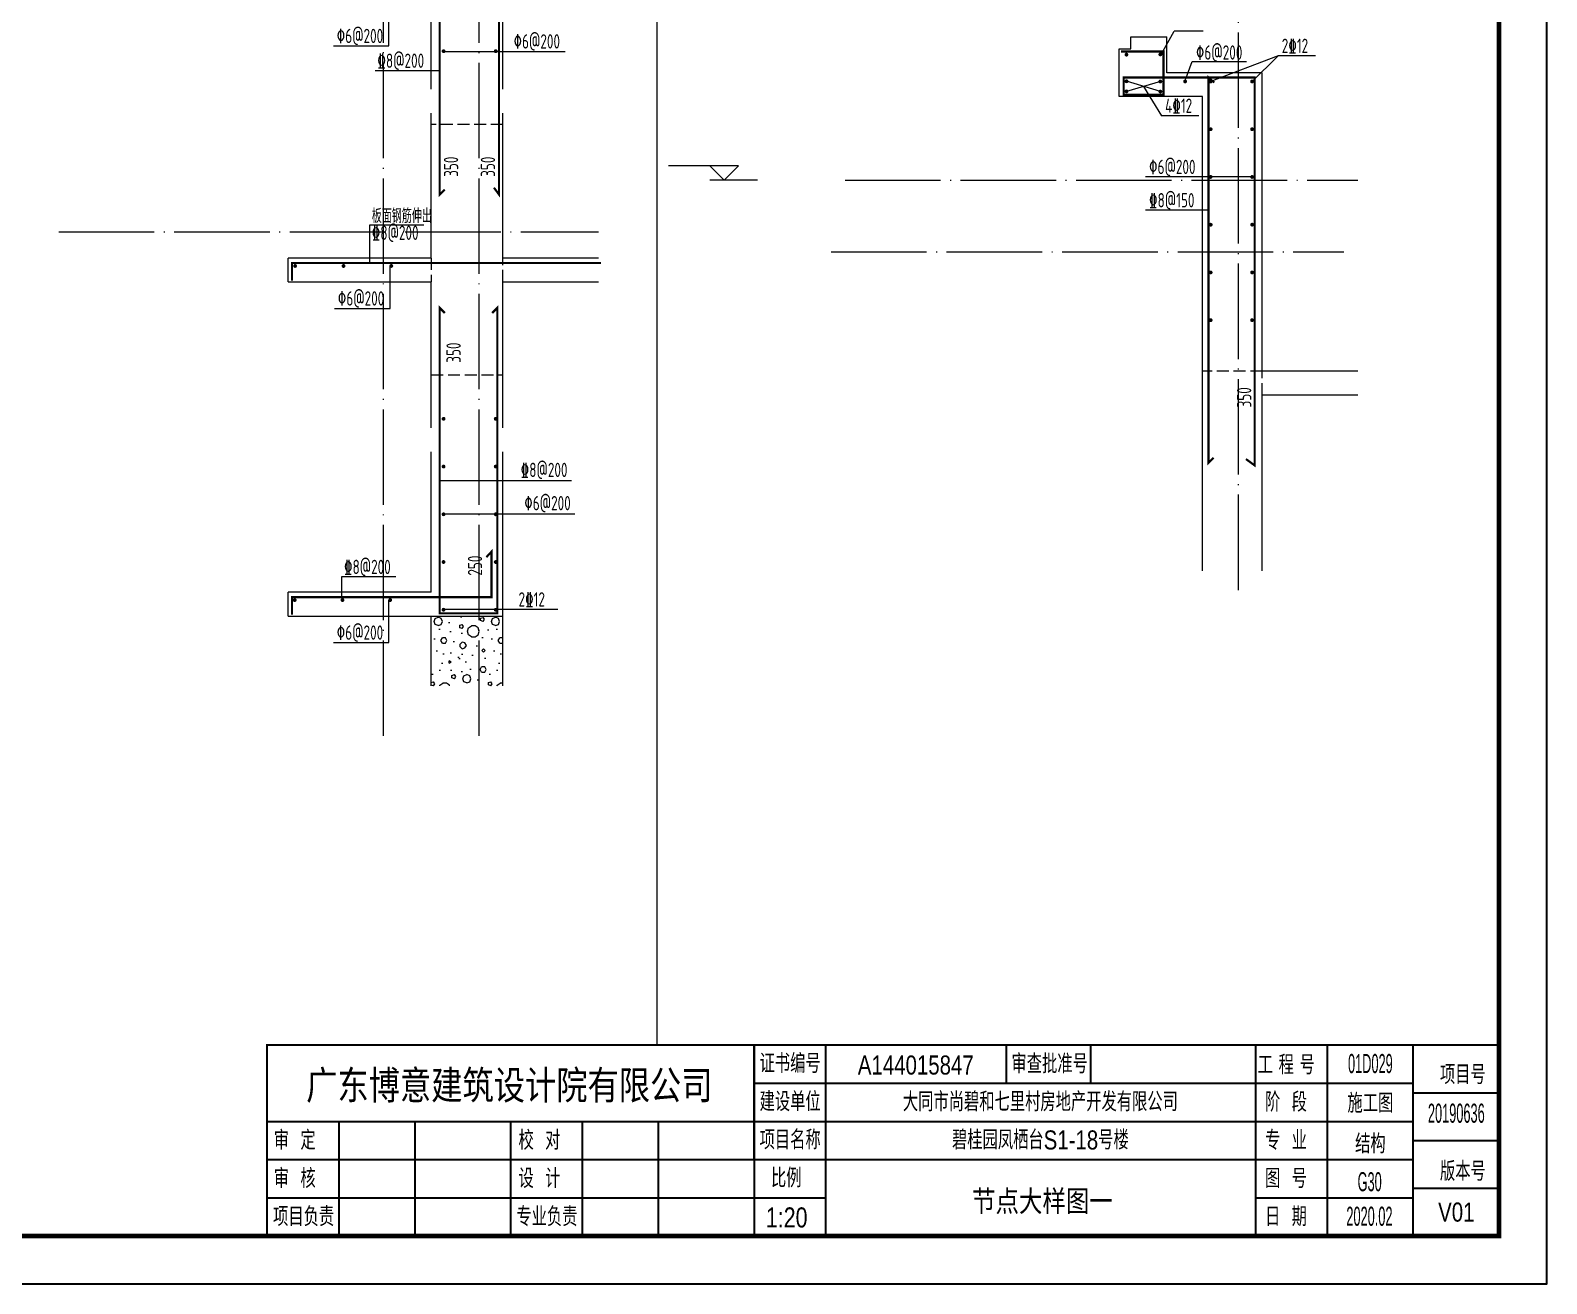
# Model space of a CAD drawing. Extents: x 5874492 to 7194610, y -939842 to -279257.
# Drawn here: x 6060890 to 6067241, y -716922 to -711671 of the extents above; entities that cross this region are included whole.
import ezdxf
from ezdxf.enums import TextEntityAlignment as Align

# ---------------------------------------------------------------- set-up
doc = ezdxf.new("R2010")
doc.units = 0
doc.header["$LTSCALE"] = 1000
doc.linetypes.add('DASH', pattern=[0.35, 0.25, -0.1])
doc.linetypes.add('DOTE', pattern=[2.4200000000000004, 2, -0.2, 0.02, -0.2])
for name, color, linetype, lineweight in [('A-轴线-塔楼', 1, 'DOTE', 9), ('S-墙柱-REIN', 1, 'Continuous', 20), ('S-大样-HATCH', 251, 'Continuous', 20), ('S-大样-实线', 2, 'Continuous', 20), ('S-大样-标高', 3, 'Continuous', 20), ('S-大样-虚线', 4, 'DASH', 20), ('S-板-BEAM', 4, 'DASH', 20), ('S-轴网-轴线', 1, 'DOTE', 9), ('S-通用-TEXT', 7, 'Continuous', 20)]:
    doc.layers.add(name, color=color, linetype=linetype, lineweight=lineweight)
doc.layers.add('Y-云图图框', color=7, linetype='Continuous')
doc.styles.add('_YT_Name', font='', dxfattribs={"width": 0.8})
doc.styles.add('_YT_Sign_Text', font='ros.shx', dxfattribs={"width": 0.8, "bigfont": 'hztxt.shx'})
doc.styles.get("Standard").update_dxf_attribs({"font": 'gbenor.shx', "bigfont": 'gbcbig.shx'})
doc.styles.add('TSSD_Rein', font='tssdeng.shx', dxfattribs={"width": 0.7, "bigfont": 'hztxt.shx'})
doc.styles.get('_YT_Name').set_extended_font_data('SimHei')

# ---------------------------------------------------------------- blocks, each defined once
blk = doc.blocks.new('ECMCTK_A1_竖_单行图名--0')
for p, q in [((427.9813985852625, 50.00079999997979), (427.9813985852625, 26.0003999999899)), ((427.9999985852655, 50.0003999999899), (427.9999985852655, 10.0003999999899)), ((442.9813985852625, 50.00079999997979), (442.9813985852625, 10)), ((480.8014777249027, 50.00079999997979), (480.8014777249027, 42.0003999999899)), ((498.4813985852625, 50.00079999997979), (498.4813985852625, 42.0003999999899)), ((532.9999985852655, 50.0003999999899), (532.9999985852655, 10.0003999999899)), ((547.9999985852655, 50.0003999999899), (547.9999985852655, 10.0003999999899)), ((565.9999985852655, 50.01039999999921), (584, 50.00039975321852)), ((565.9999985852655, 50.01039999999921), (565.9999985852655, 10.00039975321852)), ((427.9999985852655, 42.0003999999899), (565.9999985852655, 42.0003999999899)), ((565.9999985852655, 40.00697345600929), (584, 40.00697345600929)), ((325.9999985852655, 34.0003999999899), (565.9999985852655, 34.0003999999899)), ((340.9999985852655, 34.0003999999899), (340.9999985852655, 10)), ((356.9999985852655, 10), (356.9999985852655, 34.0003999999899)), ((376.9999985852655, 34.0003999999899), (376.9999985852655, 10)), ((391.9999985852655, 34.0003999999899), (391.9999985852655, 10)), ((407.9999985852655, 10), (407.9999985852655, 34.0003999999899)), ((565.9999985852655, 30.00539987659431), (584, 30.00039975321852)), ((325.9999985852655, 26.0003999999899), (565.9999985852655, 26.0003999999899)), ((565.9999985852655, 20.00382629717933), (584, 20.00382629717933)), ((325.9999985852655, 18.0003999999899), (442.9647282465842, 18.0003999999899)), ((532.9999985852655, 18.0003999999899), (565.9999985852655, 18.0003999999899))]:
    blk.add_line(p, q)
at = {"color": 4}
blk.add_lwpolyline([(0, 0), (594, 0), (594, 841), (0, 841)], close=True, dxfattribs=at)
for points, const_width in [([(10, 10), (584, 10), (584, 816), (10, 816)], 1), ([(325.9999985852655, 10), (584, 10), (584, 50.00039975321852), (325.9999985852655, 50.00039975321852)], 0.45)]:
    blk.add_lwpolyline(points, close=True, dxfattribs=dict(const_width=const_width))
at = {"const_width": 0.45}
for points in [[(325.9999985852655, 10), (325.9999985852655, 50.01039999999921), (565.9999985852655, 50.01039999999921)], [(565.9999985852655, 50.01039999999921), (565.9999985852655, 10.00039975321852)]]:
    blk.add_lwpolyline(points, dxfattribs=at)
at = {"style": '_YT_Sign_Text', "width": 0.8}
for s, p in [('证书编号', (429.1494709917351, 44.14043718515313)), ('审查批准号', (481.9051046307841, 44.05916131049162)), ('工 程 号', (533.467612264445, 43.85147070646053)), ('项目号', (571.6457847723113, 41.80329824861838)), ('建设单位', (429.1494709917351, 36.14042772169341)), ('阶  段', (535.0093750413043, 36.04605894556153)), ('审  定', (327.4094964028063, 28.04605894556153)), ('校  对', (378.6613507012653, 28.04605894556153)), ('项目名称', (429.1494709917351, 28.14042772169341)), ('专  业', (535.0093750413043, 28.04605894556153)), ('版本号', (571.6480587280048, 21.55266054163803)), ('审  核', (327.4094964028063, 20.04605894556153)), ('设  计', (378.6613507012653, 20.04605894556153)), ('比例', (431.54322484952, 20.15615521205939)), ('图  号', (535.0093750413043, 20.04605894556153)), ('项目负责', (327.265734247072, 12.04605894556153)), ('专业负责', (378.2065066994173, 12.04605894556153)), ('日  期', (535.0093750413043, 12.04565894557163))]:
    blk.add_text(s, height=4, dxfattribs=at).set_placement(p)
at = {"color": 80, "flags": 3}
for tag, height, p in [('YTHQINS', 3, (593.3141200545703, 817.5)), ('ECMCKEY', 3, (440.0921243124531, 590.5706649302933)), ('YTTQINS', 3.75, (595.3510402455662, 11.875)), ('YTFRAME', 3, (375.9724074741314, 4.921755620748058)), ('YTBARCODE_T1', 3, (493.7444679098955, 4.569802464727218))]:
    blk.add_attdef(tag, text='', height=height, dxfattribs=at).set_placement(p, align=Align.MIDDLE_CENTER)
for tag, height, style, width, p in [('证书编号', 4, '_YT_Sign_Text', 0.8, (461.8656915562096, 43.81149042045581)), ('审查批准号', 4, '_YT_Sign_Text', 0.8, (514.0642124165734, 43.81149042045581)), ('工程号', 4, '_YT_Sign_Text', 0.5, (557.0764362394239, 44.12275228826911)), ('设计单位', 5.999999999999999, '_YT_Name', 0.8, (376.7464169530958, 38.60129544185475)), ('建设单位', 4, '_YT_Sign_Text', 0.8, (487.9602946534287, 36.11371279187733)), ('阶段', 4, '_YT_Sign_Text', 0.8, (557.0764362394239, 35.81408429943258)), ('项目号', 4, '_YT_Sign_Text', 0.5, (575.0773099067155, 33.72065001731971)), ('项目名称', 4, '_YT_Sign_Text', 0.8, (487.9602946534287, 28.11371279187733)), ('专业', 4, '_YT_Sign_Text', 0.8, (557.0764362394239, 27.30991628643824)), ('图纸编号', 4, '_YT_Sign_Text', 0.5, (556.9285160316213, 19.36233519530651)), ('图纸名称', 4.5, '_YT_Name', 0.8, (488.3892103430502, 15.06342029713822)), ('出图比例', 4.2, '_YT_Sign_Text', 0.8, (434.8246771789596, 11.78151837794037)), ('日期', 4, '_YT_Sign_Text', 0.5, (556.8795155204716, 12.12894911456533)), ('版本号', 4, '_YT_Sign_Text', 0.8, (575.0773099067155, 13.00177242097561))]:
    blk.add_attdef(tag, text='', height=height, dxfattribs=dict(style=style, width=width)).set_placement(p, align=Align.CENTER)
at = {"style": '_YT_Sign_Text', "width": 0.8, "flags": 3}
for tag, p, height in [('[审定人]', (343.9454760333838, 27.80807278700811), 4.104), ('{审定人}', (358.8700265756743, 26.45148132665476), 6.24), ('[校对人]', (395.2349892163655, 27.82430951000031), 4.104), ('{校对人}', (411.3493342660694, 26.53052129088257), 6.24), ('[审核人]', (344.0124312815092, 19.75554442451114), 4.104), ('{审核人}', (359.9801036885532, 18.43968781662279), 6.24), ('[设计人]', (395.4725264970979, 20.21113623363228), 4.104), ('{设计人}', (411.4798998346289, 18.53905114268498), 6.24), ('[项目负责人]', (343.7775188702284, 12.01214185184024), 4.104), ('{项目负责人}', (361.2800708387625, 10.71902187573432), 6.24), ('[专业负责人]', (395.7409748449176, 11.76811291446589), 4.104), ('{专业负责人}', (411.5792325186196, 10.36075046322785), 6.24)]:
    blk.add_attdef(tag, p, '', height=height, dxfattribs=at)
at = {"color": 80, "flags": 3}
for tag, p in [('YTBZSIT', (10, 10)), ('EXT_TK_LEFT', (10, 10)), ('YTQRCODE', (304.556034932179, 12.07320315318532))]:
    blk.add_attdef(tag, p, '', height=3, dxfattribs=at)
blk = doc.blocks.new('erwq3w4324')
at = {"layer": 'S-大样-HATCH', "ltscale": 0.2}
h = blk.add_hatch(dxfattribs=at)
h.set_pattern_fill('加气混凝土', color=256, scale=20)
h.set_pattern_definition([(0, (753675.4208375472, 831443.3018374067), (120, 240), [0, -240]), (0, (753535.0208375473, 831410.9018374067), (120, 240), [0, -240]), (0, (753613.0208375473, 831408.5018374067), (120, 240), [0, -240]), (0, (753698.2208375474, 831479.3018374067), (120, 240), [0, -240]), (0, (753598.6208375474, 831396.5018374067), (120, 240), [0, -240]), (0, (753722.2208375474, 831630.5018374067), (120, 240), [0, -240]), (0, (753649.0208375473, 831611.3018374067), (120, 240), [0, -240]), (0, (753687.4208375472, 831581.3018374067), (120, 240), [0, -240]), (0, (753491.8208375475, 831576.5018374067), (120, 240), [0, -240]), (0, (753609.4208375472, 831565.7018374066), (120, 240), [0, -240]), (0, (753563.8208375475, 831504.5018374067), (120, 240), [0, -240]), (0, (753566.2208375474, 831414.5018374067), (120, 240), [0, -240]), (0, (753656.2208375474, 831404.9018374067), (120, 240), [0, -240]), (0, (753722.2208375474, 831510.5018374067), (120, 240), [0, -240]), (0, (753497.8208375475, 831473.3018374067), (120, 240), [0, -240]), (0, (753518.2208375474, 831514.1018374066), (120, 240), [0, -240]), (0, (753611.8208375475, 831497.3018374067), (120, 240), [0, -240]), (0, (753578.2208375474, 831462.5018374067), (120, 240), [0, -240]), (0, (753559.0208375473, 831541.7018374066), (120, 240), [0, -240]), (0, (753589.0208375473, 831631.7018374066), (120, 240), [0, -240]), (0, (753507.4208375472, 831422.9018374067), (120, 240), [0, -240]), (0, (753639.4208375472, 831582.5018374067), (120, 240), [0, -240]), (0, (753527.8208375475, 831586.1018374066), (120, 240), [0, -240]), (0, (753508.6208375474, 831617.3018374067), (120, 240), [0, -240]), (130.601294, (753707.4779807474, 831555.3589798067), (-599.9999933723939, 720.0000031479067), [10.5366216, -4414.844400000001]), (18.4349488, (753690.3351239474, 831559.9304086067), (599.9999977872279, 239.9999982292889), [10.842096, -1507.05116]), (90, (753690.3351239474, 831549.6446950067), (120, 240), [10.2857136, -469.71426]), (161.565051, (753700.6208375474, 831546.2161222066), (-600.0000030210431, 239.9999821089645), [10.842096, -1507.05116]), (53.1301023, (753700.6208375474, 831546.2161222066), (120.000000226848, 239.9999998865759), [11.428572, -1188.5714]), (135, (753709.7636951474, 831423.9304294067), (-120.0000145064572, 239.9999837580805), [9.697464, -669.12504]), (45, (753696.0494087473, 831423.9304294067), (119.9999992329508, 239.999999031587), [9.697464, -669.12504]), (135, (753702.9065519474, 831417.0732694067), (-120.0000145064572, 239.9999837580805), [9.697464, -669.12504]), (45, (753702.9065519474, 831417.0732694067), (119.9999992329508, 239.999999031587), [9.697464, -669.12504]), (116.565051, (753594.3351335474, 831585.0732670067), (-2.087719469301419e-05, 479.9999869414082), [12.77753039999998, -255.5505999999997]), (180, (753588.6208535475, 831596.5018366067), (-120, 240), [13.7142864, -226.2857]), (63.43494880000001, (753569.1922775474, 831585.0732670067), (1.086458141230651e-06, 479.9999976745345), [12.7775304, -255.5506]), (116.565051, (753574.9065575474, 831573.6446950067), (-2.087719469301419e-05, 479.9999869414082), [12.77753039999998, -255.5505999999997]), (0, (753574.9065575474, 831573.6446950067), (120, 240), [13.7142864, -226.2857]), (63.43494880000001, (753588.6208535475, 831573.6446950067), (1.086458141230651e-06, 479.9999976745345), [12.7775304, -255.5506]), (107.102728, (753684.6208367473, 831503.9304214066), (-359.9999862369818, 1200.000001936058), [15.5445384, -6513.161]), (143.972626, (753680.0494079473, 831518.7875518067), (-2279.999971095236, 1679.999998098534), [15.5445384, -3248.808]), (180, (753667.4779799473, 831527.9304094067), (-120, 240), [14.8571424, -225.14284]), (36.02737329999999, (753640.0494095474, 831518.7875518067), (2279.999983150636, 1679.999981888878), [15.54453839999998, -3248.807999999995]), (71.5650511, (753635.4779807474, 831505.0732774066), (360.0000018481314, 1199.999997933916), [14.4561264, -1503.43712]), (107.102728, (753640.0494095474, 831490.2161254067), (-359.9999862369818, 1200.000001936058), [15.5445384, -6513.161]), (143.972626, (753652.6208375474, 831481.0732774066), (-2279.999971095236, 1679.999998098534), [15.5445384, -3248.808]), (0, (753652.6208375474, 831481.0732774066), (120, 240), [14.8571424, -225.14284]), (36.02737329999999, (753667.4779799473, 831481.0732774066), (2279.999983150636, 1679.999981888878), [15.54453839999998, -3248.807999999995]), (71.5650511, (753680.0494079473, 831490.2161254067), (360.0000018481314, 1199.999997933916), [14.4561264, -1503.43712]), (150.255118, (753686.9065511473, 831615.9304078066), (-360.0000008520545, 239.9999970260078), [9.214008, -1925.72784]), (90, (753678.9065519474, 831611.3589814067), (120, 240), [9.1428576, -470.8571]), (29.7448813, (753678.9065519474, 831611.3589814067), (360.0000002120073, 239.9999988791285), [9.214008, -1925.72784]), (116.565051, (753630.9065519474, 831445.6446934066), (-2.087719469301419e-05, 479.9999869414082), [12.77753039999998, -255.5505999999997]), (168.690067, (753625.1922671474, 831457.0732774066), (-1080.00000080124, 239.9999939776436), [11.6549016, -2435.8742]), (41.18592510000001, (753604.6208375474, 831451.3589974067), (2999.999981823463, 2639.999976915367), [12.1487376, -5090.3208]), (90, (753604.6208375474, 831439.9304134067), (120, 240), [11.428572, -468.5714]), (138.814074, (753613.7636951474, 831431.9304214066), (-2999.999946676086, 2640.00001681452), [12.1487376, -5090.3208]), (16.6992442, (753613.7636951474, 831431.9304214066), (3959.999970206556, 1199.999987431226), [11.93178, -4999.415]), (60.9453959, (753625.1922671474, 831435.3589894066), (119.9999996815502, 239.9999978770819), [11.7664344, -4930.1358]), (109.983106, (753530.3351255474, 831546.2161222066), (-600.0000022599722, 1679.999995554008), [13.37680079999998, -5604.878999999989]), (155.556045, (753525.7637015474, 831558.7875526067), (-1560.000005946423, 719.9999850411862), [13.8091944, -5786.052599999999]), (24.4439547, (753500.6208455474, 831558.7875526067), (1560.000000778191, 719.9999965369605), [13.8091944, -5786.052599999999]), (70.01689340000001, (753496.0494215474, 831546.2161222066), (600.0000018088572, 1679.99999583229), [13.3768008, -5604.879]), (109.983106, (753500.6208455474, 831533.6446942067), (-600.0000022599722, 1679.999995554008), [13.37680079999998, -5604.878999999989]), (160.016893, (753513.1922855475, 831529.0732654067), (-600.0000003526518, 239.9999890666697), [13.3768008, -2795.751]), (19.9831065, (753513.1922855475, 831529.0732654067), (599.9999967057635, 239.9999996192112), [13.3768008, -2795.751]), (70.01689340000001, (753525.7637015474, 831533.6446942067), (600.0000018088572, 1679.99999583229), [13.3768008, -5604.879]), (122.005383, (753619.4779799473, 831524.5018366067), (-120.000016104588, 239.9999877483145), [10.7816928, -2253.3736]), (18.4349488, (753603.4779815474, 831530.2161238067), (599.9999977872279, 239.9999982292889), [10.842096, -1507.05116]), (90, (753603.4779815474, 831519.9304078066), (120, 240), [10.2857136, -469.71426]), (161.565051, (753613.7636951474, 831516.5018374067), (-600.0000030210431, 239.9999821089645), [10.842096, -1507.05116]), (54.46232220000002, (753613.7636951474, 831516.5018374067), (839.9999987829037, 1199.999998202426), [9.831228000000001, -4119.2846]), (116.565051, (753549.7637015474, 831466.2161254067), (-2.087719469301419e-05, 479.9999869414082), [12.77753039999998, -255.5505999999997]), (180, (753544.0494215474, 831477.6447094067), (-120, 240), [12.571428, -227.42856]), (59.0362434, (753524.6208455474, 831466.2161254067), (120.0000003906126, 239.999998835111), [13.32789119999998, -2785.528799999994]), (120.963756, (753531.4779815474, 831454.7875654066), (-120.0000163991858, 239.9999889786399), [13.3278912, -2785.5288]), (0, (753531.4779815474, 831454.7875654066), (120, 240), [12.571428, -227.42856]), (63.43494880000001, (753544.0494215474, 831454.7875654066), (1.086458141230651e-06, 479.9999976745345), [12.7775304, -255.5506])])
h.paths.add_polyline_path([(753904.6205534441, 832105.0518182357), (753604.6208375474, 832105.0518182357), (753604.6220439752, 831516.5018374067), (753904.6210321053, 831516.5020813926)])
at = {"layer": 'S-墙柱-REIN', "const_width": 9, "elevation": -1.295832731141892e-09}
for points in [[(753021.4238953805, 831421.5264692326), (753021.4238953805, 831495.4509162222), (753888.3537166808, 831495.5178796974), (753888.3537166808, 830682.3169519631), (753867.140513245, 830711.1037485278)], [(753021.4238953977, 830321.5266826208), (753021.4238953977, 830395.4511296103), (754315.8248061608, 830395.555417165)]]:
    blk.add_lwpolyline(points, dxfattribs=at)
at = {"layer": 'S-墙柱-REIN', "const_width": 9}
blk.add_lwpolyline([(753661.1185219074, 830703.3718741002), (753639.9053184716, 830682.1586706645), (753639.9053184716, 831495.4961867501), (753661.1185219074, 831474.2829833145)], dxfattribs=at)
at = {"layer": 'S-墙柱-REIN', "const_width": 8, "elevation": -1.295832731141892e-09}
for points in [[(753037.9329581521, 831483.2701870642, 1), (753029.9329581521, 831483.2701870642, 1)], [(753236.4329581521, 831483.2701870642, 1), (753228.4329581521, 831483.2701870642, 1)], [(753436.4329581521, 831483.2701870642, 1), (753428.4329581521, 831483.2701870642, 1)], [(753659.9329581521, 831483.2701870642, 1), (753651.9329581521, 831483.2701870642, 1)], [(753878.4329581521, 831483.2701870642, 1), (753870.4329581521, 831483.2701870642, 1)], [(753659.9329581521, 831283.2701870642, 1), (753651.9329581521, 831283.2701870642, 1)], [(753878.4329581521, 831283.2701870642, 1), (753870.4329581521, 831283.2701870642, 1)], [(753037.9329581694, 830383.2704004523, 1), (753029.9329581694, 830383.2704004523, 1)], [(753240.9329581694, 830383.2704004523, 1), (753232.9329581694, 830383.2704004523, 1)], [(753440.9329581694, 830383.2704004523, 1), (753432.9329581694, 830383.2704004523, 1)]]:
    blk.add_lwpolyline(points, format="xyb", close=True, dxfattribs=at)
at = {"layer": 'S-大样-实线', "ltscale": 0.5}
for p, q in [((753604.6220439752, 831516.5018374067), (753604.6208375474, 832105.0518182357)), ((753904.6213516877, 831123.5518182357), (753904.6205534441, 832105.0518182357)), ((753604.6220439752, 831516.5018374064), (753004.6228748658, 831516.5018371852)), ((753004.6228748658, 831416.5018371852), (753004.6228748658, 831516.5018371852)), ((753004.6228748658, 831416.5018371852), (753604.6189482505, 831416.5018374065)), ((753604.6195960348, 831123.5518182357), (753604.6189482505, 831416.5018374065)), ((753604.6220439924, 830416.5020507948), (753604.6198171591, 831023.5518182357)), ((753904.6222520396, 830416.502050887), (753904.6214330164, 831023.5518182357)), ((753604.6220439924, 830416.5020507945), (753004.6228748835, 830416.5020505734)), ((753004.6228748835, 830316.5020505734), (753004.6228748835, 830416.5020505734)), ((754304.6236074469, 830416.5020510346), (753904.6222520396, 830416.502050887)), ((753004.6228748835, 830316.5020505734), (753604.6222489756, 830316.5020507947)), ((753604.6266201935, 829705.0518182358), (753604.6222489756, 830316.5020507949)), ((753904.6214893493, 829705.0518182358), (753904.6223356426, 830316.502050887)), ((753904.6223356426, 830316.502050887), (754304.6236074837, 830316.5020510346))]:
    blk.add_line(p, q, dxfattribs=at)
blk.add_lwpolyline([(753604.6220439752, 831516.5018374067), (753904.6210321058, 831516.5020813926)], dxfattribs=at)
at = {"layer": 'S-大样-虚线', "ltscale": 0.2}
for p, q in [((753904.6217958531, 830976.5019024137), (753604.621915604, 830976.5015355807)), ((753604.621915604, 830416.5020507944), (753604.621915604, 830316.5020507948)), ((753904.6217958531, 830316.5020509275), (753904.6217958531, 830416.5020508871))]:
    blk.add_line(p, q, dxfattribs=at)
at = {"layer": 'S-板-BEAM', "ltscale": 0.2}
for p, q in [((753604.6189592602, 831511.5230144201), (753604.6189592602, 831411.5230144163)), ((753604.6220439924, 830416.5020507945), (753604.6220439924, 830316.5020507908))]:
    blk.add_line(p, q, dxfattribs=at)
at = {"layer": 'S-通用-TEXT', "elevation": -1.295832731141892e-09}
for points in [[(753456.0984327653, 831580.2212367101), (753228.964760588, 831580.2212367101), (753228.964760588, 831495.4736409368)], [(753194.2907501105, 831305.0398237483), (753427.163888508, 831305.0398237483), (753427.1046755314, 831483.2701870642)], [(753639.9053184716, 831201.2212367101), (753368.964760588, 831201.2212367101)], [(753572.5984327826, 830554.2214500982), (753345.4647606052, 830554.2214500982), (753345.4647606052, 830395.4738543249)], [(753198.7907501278, 830205.0400371364), (753431.6638885252, 830205.0400371364), (753431.6046755486, 830383.2704004523)]]:
    blk.add_lwpolyline(points, dxfattribs=at)
at = {"layer": 'S-通用-TEXT'}
blk.add_lwpolyline([(753661.4881045069, 831282.0850289115), (754165.8612429043, 831282.0850289115)], dxfattribs=at)
at = {"layer": 'S-通用-TEXT', "style": 'TSSD_Rein', "width": 0.7}
for s, p in [('\x848@200', (753238.6415452613, 831592.2948784631, -1.295832731141892e-09)), ('\x826@200', (753208.2079640753, 831317.1134655013, -1.295832731141892e-09)), ('\x826@200', (753948.9053184716, 831294.1586706645)), ('\x848@200', (753378.6415452613, 831213.2948784631, -1.295832731141892e-09)), ('板面钢筋伸出', (753355.1415452785, 830562.7950918513, -1.295832731141892e-09)), ('\x848@200', (753355.1415452785, 830492.2950918513, -1.295832731141892e-09)), ('\x826@200', (753212.7079640925, 830217.1136788895, -1.295832731141892e-09))]:
    blk.add_text(s, height=60, dxfattribs=at).set_placement(p)
for p in [(753717.283404978, 830756.6586706645, -1.295832731141892e-09), (753871.783404978, 830756.6586706645, -1.295832731141892e-09)]:
    blk.add_text('350', height=60, rotation=90, dxfattribs=at).set_placement(p)

msp = doc.modelspace()

# ---------------------------------------------------------------- hatches: boundary and pattern name
at = {"layer": 'S-大样-HATCH', "ltscale": 0.2}
h = msp.add_hatch(dxfattribs=at)
h.set_pattern_fill('加气混凝土', color=256, scale=20)
h.set_pattern_definition([(0, (6062640.068164568, -714490.8238852087), (120, 240), [0, -240]), (0, (6062499.668164568, -714523.2238852088), (120, 240), [0, -240]), (0, (6062577.668164568, -714525.623885209), (120, 240), [0, -240]), (0, (6062662.868164569, -714454.8238852087), (120, 240), [0, -240]), (0, (6062563.268164569, -714537.623885209), (120, 240), [0, -240]), (0, (6062686.868164569, -714303.623885209), (120, 240), [0, -240]), (0, (6062613.668164568, -714322.8238852087), (120, 240), [0, -240]), (0, (6062652.068164568, -714352.8238852087), (120, 240), [0, -240]), (0, (6062456.468164569, -714357.623885209), (120, 240), [0, -240]), (0, (6062574.068164568, -714368.4238852088), (120, 240), [0, -240]), (0, (6062528.468164569, -714429.623885209), (120, 240), [0, -240]), (0, (6062530.868164569, -714519.623885209), (120, 240), [0, -240]), (0, (6062620.868164569, -714529.2238852088), (120, 240), [0, -240]), (0, (6062686.868164569, -714423.623885209), (120, 240), [0, -240]), (0, (6062462.468164569, -714460.8238852087), (120, 240), [0, -240]), (0, (6062482.868164569, -714420.0238852089), (120, 240), [0, -240]), (0, (6062576.468164569, -714436.8238852087), (120, 240), [0, -240]), (0, (6062542.868164569, -714471.623885209), (120, 240), [0, -240]), (0, (6062523.668164568, -714392.4238852088), (120, 240), [0, -240]), (0, (6062553.668164568, -714302.4238852088), (120, 240), [0, -240]), (0, (6062472.068164568, -714511.2238852088), (120, 240), [0, -240]), (0, (6062604.068164568, -714351.623885209), (120, 240), [0, -240]), (0, (6062492.468164569, -714348.0238852089), (120, 240), [0, -240]), (0, (6062473.268164569, -714316.8238852087), (120, 240), [0, -240]), (130.601294, (6062672.125307769, -714378.766742809), (-599.9999933723939, 720.0000031479067), [10.5366216, -4414.844400000001]), (18.4349488, (6062654.982450969, -714374.195314009), (599.9999977872279, 239.9999982292889), [10.842096, -1507.05116]), (90, (6062654.982450969, -714384.481027609), (120, 240), [10.2857136, -469.71426]), (161.565051, (6062665.268164569, -714387.909600409), (-600.0000030210431, 239.9999821089645), [10.842096, -1507.05116]), (53.1301023, (6062665.268164569, -714387.909600409), (120.000000226848, 239.9999998865759), [11.428572, -1188.5714]), (135, (6062674.411022169, -714510.1952932088), (-120.0000145064572, 239.9999837580805), [9.697464, -669.12504]), (45, (6062660.696735769, -714510.1952932088), (119.9999992329508, 239.999999031587), [9.697464, -669.12504]), (135, (6062667.553878969, -714517.052453209), (-120.0000145064572, 239.9999837580805), [9.697464, -669.12504]), (45, (6062667.553878969, -714517.052453209), (119.9999992329508, 239.999999031587), [9.697464, -669.12504]), (116.565051, (6062558.982460569, -714349.052455609), (-2.087719469301419e-05, 479.9999869414082), [12.77753039999999, -255.5505999999999]), (180, (6062553.268180569, -714337.623886009), (-120, 240), [13.7142864, -226.2857]), (63.43494880000001, (6062533.839604569, -714349.052455609), (1.086458141230651e-06, 479.9999976745345), [12.7775304, -255.5506]), (116.565051, (6062539.553884569, -714360.481027609), (-2.087719469301419e-05, 479.9999869414082), [12.77753039999999, -255.5505999999999]), (0, (6062539.553884569, -714360.481027609), (120, 240), [13.7142864, -226.2857]), (63.43494880000001, (6062553.268180569, -714360.481027609), (1.086458141230651e-06, 479.9999976745345), [12.7775304, -255.5506]), (107.102728, (6062649.268163769, -714430.1953012089), (-359.9999862369818, 1200.000001936058), [15.5445384, -6513.161]), (143.972626, (6062644.696734969, -714415.338170809), (-2279.999971095236, 1679.999998098534), [15.5445384, -3248.808]), (180, (6062632.125306969, -714406.195313209), (-120, 240), [14.8571424, -225.14284]), (36.02737329999999, (6062604.696736569, -714415.338170809), (2279.999983150636, 1679.999981888878), [15.54453839999999, -3248.807999999998]), (71.5650511, (6062600.125307769, -714429.0524452089), (360.0000018481314, 1199.999997933916), [14.4561264, -1503.43712]), (107.102728, (6062604.696736569, -714443.909597209), (-359.9999862369818, 1200.000001936058), [15.5445384, -6513.161]), (143.972626, (6062617.268164569, -714453.0524452089), (-2279.999971095236, 1679.999998098534), [15.5445384, -3248.808]), (0, (6062617.268164569, -714453.0524452089), (120, 240), [14.8571424, -225.14284]), (36.02737329999999, (6062632.125306969, -714453.0524452089), (2279.999983150636, 1679.999981888878), [15.54453839999999, -3248.807999999998]), (71.5650511, (6062644.696734969, -714443.909597209), (360.0000018481314, 1199.999997933916), [14.4561264, -1503.43712]), (150.255118, (6062651.553878169, -714318.195314809), (-360.0000008520545, 239.9999970260078), [9.214008, -1925.72784]), (90, (6062643.553878969, -714322.766741209), (120, 240), [9.1428576, -470.8571]), (29.7448813, (6062643.553878969, -714322.766741209), (360.0000002120073, 239.9999988791285), [9.214008, -1925.72784]), (116.565051, (6062595.553878969, -714488.481029209), (-2.087719469301419e-05, 479.9999869414082), [12.77753039999999, -255.5505999999999]), (168.690067, (6062589.839594169, -714477.0524452089), (-1080.00000080124, 239.9999939776436), [11.6549016, -2435.8742]), (41.18592510000001, (6062569.268164569, -714482.7667252088), (2999.999981823463, 2639.999976915367), [12.1487376, -5090.3208]), (90, (6062569.268164569, -714494.1953092089), (120, 240), [11.428572, -468.5714]), (138.814074, (6062578.411022169, -714502.1953012089), (-2999.999946676086, 2640.00001681452), [12.1487376, -5090.3208]), (16.6992442, (6062578.411022169, -714502.1953012089), (3959.999970206556, 1199.999987431226), [11.93178, -4999.415]), (60.9453959, (6062589.839594169, -714498.7667332089), (119.9999996815502, 239.9999978770819), [11.7664344, -4930.1358]), (109.983106, (6062494.982452569, -714387.909600409), (-600.0000022599722, 1679.999995554008), [13.37680079999999, -5604.878999999995]), (155.556045, (6062490.411028569, -714375.338170009), (-1560.000005946423, 719.9999850411862), [13.8091944, -5786.052599999999]), (24.4439547, (6062465.268172569, -714375.338170009), (1560.000000778191, 719.9999965369605), [13.8091944, -5786.052599999999]), (70.01689340000001, (6062460.696748569, -714387.909600409), (600.0000018088572, 1679.99999583229), [13.3768008, -5604.879]), (109.983106, (6062465.268172569, -714400.481028409), (-600.0000022599722, 1679.999995554008), [13.37680079999999, -5604.878999999995]), (160.016893, (6062477.839612569, -714405.052457209), (-600.0000003526518, 239.9999890666697), [13.3768008, -2795.751]), (19.9831065, (6062477.839612569, -714405.052457209), (599.9999967057635, 239.9999996192112), [13.3768008, -2795.751]), (70.01689340000001, (6062490.411028569, -714400.481028409), (600.0000018088572, 1679.99999583229), [13.3768008, -5604.879]), (122.005383, (6062584.125306969, -714409.623886009), (-120.000016104588, 239.9999877483145), [10.7816928, -2253.3736]), (18.4349488, (6062568.125308569, -714403.909598809), (599.9999977872279, 239.9999982292889), [10.842096, -1507.05116]), (90, (6062568.125308569, -714414.195314809), (120, 240), [10.2857136, -469.71426]), (161.565051, (6062578.411022169, -714417.623885209), (-600.0000030210431, 239.9999821089645), [10.842096, -1507.05116]), (54.46232220000002, (6062578.411022169, -714417.623885209), (839.9999987829037, 1199.999998202426), [9.831228000000001, -4119.2846]), (116.565051, (6062514.411028569, -714467.909597209), (-2.087719469301419e-05, 479.9999869414082), [12.77753039999999, -255.5505999999999]), (180, (6062508.696748569, -714456.4810132089), (-120, 240), [12.571428, -227.42856]), (59.0362434, (6062489.268172569, -714467.909597209), (120.0000003906126, 239.999998835111), [13.32789119999999, -2785.528799999997]), (120.963756, (6062496.125308569, -714479.3381572089), (-120.0000163991858, 239.9999889786399), [13.3278912, -2785.5288]), (0, (6062496.125308569, -714479.3381572089), (120, 240), [12.571428, -227.42856]), (63.43494880000001, (6062508.696748569, -714479.3381572089), (1.086458141230651e-06, 479.9999976745345), [12.7775304, -255.5506])])
h.paths.add_polyline_path([(6062869.270329753, -714124.6738659272), (6062569.268164569, -714124.673866038), (6062569.268812353, -714417.623885209), (6062869.270568006, -714417.623885209)])

# ---------------------------------------------------------------- linework, layer by layer
at = {"layer": 'A-轴线-塔楼', "ltscale": 0.2}
msp.add_line((6062369.272446494, -714626.7368527921), (6062369.271575023, -700623.6045099022), dxfattribs=at)
at = {"layer": 'S-墙柱-REIN', "const_width": 9}
for points in [[(6065981.67295466, -713467.0454037874), (6066018.34611531, -713493.8113157405), (6066018.34611531, -711868.5178362844), (6065469.261281535, -711868.5178362844), (6065469.261281535, -711940.1885182527), (6065635.964354588, -711940.1885182527), (6065635.964354588, -711759.4077617577), (6065458.129833825, -711759.4077617577)], [(6065849.054534789, -711889.7310397199), (6065825.054534789, -711868.5178362844), (6065825.054534789, -713482.5170327805), (6065846.267738225, -713461.3038293447)], [(6062625.768029307, -712854.8927201298), (6062604.554825871, -712833.6795166943), (6062604.554825871, -714113.5170327798), (6062845.554243707, -714113.5168367773), (6062845.554243707, -712833.6795166943), (6062824.341040271, -712854.8927201298)]]:
    msp.add_lwpolyline(points, dxfattribs=at)
at = {"layer": 'S-墙柱-REIN', "const_width": 8}
for points in [[(6065484.879637249, -711772.4790437734, -1), (6065476.879637249, -711772.4790437734, -1)], [(6065627.005355453, -711771.566729594, -1), (6065619.005355453, -711771.566729594, -1)], [(6065485.274275735, -711884.0373889883, -1), (6065477.274275735, -711884.0373889883, -1)], [(6065627.005355453, -711884.9388722023, -1), (6065619.005355453, -711884.9388722023, -1)], [(6065730.843988933, -711884.9388722023, -1), (6065722.843988933, -711884.9388722023, -1)], [(6065837.843988933, -711884.9388722023, -1), (6065829.843988933, -711884.9388722023, -1)], [(6066011.343988933, -711884.9388722023, -1), (6066003.343988933, -711884.9388722023, -1)], [(6065485.274275735, -711926.4766397444, -1), (6065477.274275735, -711926.4766397444, -1)], [(6065627.005355453, -711927.3781229584, -1), (6065619.005355453, -711927.3781229584, -1)], [(6065837.843988933, -712084.9388722023, -1), (6065829.843988933, -712084.9388722023, -1)], [(6066011.343988933, -712084.9388722023, -1), (6066003.343988933, -712084.9388722023, -1)], [(6065837.843988933, -712284.9388722023, -1), (6065829.843988933, -712284.9388722023, -1)], [(6066011.343988933, -712284.9388722023, -1), (6066003.343988933, -712284.9388722023, -1)], [(6065837.843988933, -712484.9388722023, -1), (6065829.843988933, -712484.9388722023, -1)], [(6066011.343988933, -712484.9388722023, -1), (6066003.343988933, -712484.9388722023, -1)], [(6065837.843988933, -712684.9388722023, -1), (6065829.843988933, -712684.9388722023, -1)], [(6066011.343988933, -712684.9388722023, -1), (6066003.343988933, -712684.9388722023, -1)], [(6065837.843988933, -712884.9388722023, -1), (6065829.843988933, -712884.9388722023, -1)], [(6066011.343988933, -712884.9388722023, -1), (6066003.343988933, -712884.9388722023, -1)]]:
    msp.add_lwpolyline(points, format="xyb", close=True, dxfattribs=at)
at = {"layer": 'S-墙柱-REIN', "const_width": 8, "elevation": -1.295832731141892e-09}
for points in [[(6062624.582465552, -713298.4055163802, 1), (6062616.582465552, -713298.4055163802, 1)], [(6062843.082465552, -713298.4055163802, 1), (6062835.082465552, -713298.4055163802, 1)], [(6062624.582465552, -713498.4055163802, 1), (6062616.582465552, -713498.4055163802, 1)], [(6062843.082465552, -713498.4055163802, 1), (6062835.082465552, -713498.4055163802, 1)], [(6062624.582465552, -713698.4055163802, 1), (6062616.582465552, -713698.4055163802, 1)], [(6062843.082465552, -713698.4055163802, 1), (6062835.082465552, -713698.4055163802, 1)], [(6062624.582465552, -713898.4055163802, 1), (6062616.582465552, -713898.4055163802, 1)], [(6062843.082465552, -713898.4055163802, 1), (6062835.082465552, -713898.4055163802, 1)], [(6062001.082465552, -714057.9055163802, 1), (6061993.082465552, -714057.9055163802, 1)], [(6062201.082465552, -714057.9055163802, 1), (6062193.082465552, -714057.9055163802, 1)], [(6062401.082465552, -714057.9055163802, 1), (6062393.082465552, -714057.9055163802, 1)], [(6062624.582465552, -714098.4055163802, 1), (6062616.582465552, -714098.4055163802, 1)], [(6062843.082465552, -714098.4055163802, 1), (6062835.082465552, -714098.4055163802, 1)]]:
    msp.add_lwpolyline(points, format="xyb", close=True, dxfattribs=at)
at = {"layer": 'S-墙柱-REIN', "const_width": 9, "elevation": -1.295832731141892e-09}
msp.add_lwpolyline([(6061986.07340278, -714119.6492342118), (6061986.07340278, -714045.724787222), (6062821.372656321, -714045.6578237468), (6062821.372656321, -713855.0543699793), (6062800.159452885, -713877.9796955816)], dxfattribs=at)
at = {"layer": 'S-大样-HATCH', "ltscale": 0.5}
msp.add_line((6063514.56887251, -700601.9564081684), (6063514.56887251, -715921.9484133006), dxfattribs=at)
at = {"layer": 'S-大样-实线', "ltscale": 0.5}
for p, q in [((6065500.070029505, -711748.5179698034), (6065500.069001296, -711698.5179698034)), ((6065500.069001296, -711698.5179698034), (6065650.07400864, -711698.5179697231)), ((6065500.070025796, -711748.5179698037), (6065500.068997588, -711698.5179698037)), ((6065650.07400501, -711848.5178368895), (6065650.074004932, -711698.5179697231)), ((6065650.074008717, -711848.517836889), (6065650.07400864, -711698.5179697231)), ((6065450.07400867, -711948.517836889), (6065450.070029505, -711748.5179698302)), ((6065450.070025796, -711748.5179698302), (6065500.070025796, -711748.5179698037)), ((6065450.070673367, -711948.517836889), (6065450.070025796, -711748.5179698302)), ((6066050.069926251, -711848.5179845963), (6065650.07400501, -711848.5178368895)), ((6066050.070352154, -712408.5178360327), (6066050.069929958, -711848.5179845963)), ((6066050.070348528, -713098.5180495668), (6066050.069926251, -711848.5179845963)), ((6065800.069197478, -711948.5178362846), (6065450.074004961, -711948.517836889)), ((6065800.07094354, -712798.5170161005), (6065800.069201185, -711948.5178362844)), ((6065800.071306651, -713934.9678552963), (6065800.069197478, -711948.5178362846)), ((6066050.070983696, -712898.5178360327), (6066050.070435758, -712508.5178360327)), ((6066450.071703936, -713098.5180494192), (6066050.070348528, -713098.5180495668)), ((6066050.070432131, -713198.5180495668), (6066450.071703972, -713198.5180494192)), ((6066050.07109091, -713934.9678552963), (6066050.070432131, -713198.5180495668)), ((6062569.271260293, -714024.673866038), (6062569.270053865, -713436.123885209)), ((6062869.270568006, -714417.623885209), (6062869.269769762, -713436.123885209)), ((6061969.272091184, -714124.6738662592), (6061969.272091184, -714024.6738662592)), ((6062569.271260293, -714024.6738660233), (6061969.272091184, -714024.6738662592)), ((6061969.272091184, -714124.6738662592), (6062869.270329753, -714124.6738659272)), ((6062569.268812353, -714417.623885209), (6062569.268164569, -714124.673866038))]:
    msp.add_line(p, q, dxfattribs=at)
at = {"layer": 'S-大样-标高'}
for p, q in [((6063855.626682644, -712238.5180497465), (6063563.387474854, -712238.5180497465)), ((6063795.626682644, -712298.5180497465), (6063735.626682644, -712238.5180497465)), ((6063795.626682644, -712298.5180497465), (6063855.626682644, -712238.5180497465)), ((6063935.626682644, -712298.5180497465), (6063735.626682644, -712298.5180497465))]:
    msp.add_line(p, q, dxfattribs=at)
at = {"layer": 'S-板-BEAM', "ltscale": 0.2}
msp.add_line((6062569.271443091, -713114.6740193006), (6062869.27132334, -713114.6736524676), dxfattribs=at)
msp.add_lwpolyline([(6066050.070432131, -713198.5180495668), (6066050.070432119, -713098.5180495668), (6065800.070418525, -713098.5182619228)], dxfattribs=at)
at = {"layer": 'S-轴网-轴线', "ltscale": 0.2}
for p, q in [((6062769.272446494, -714626.7368278985), (6062769.271575023, -701604.6044850086)), ((6065950.071326591, -714015.8171575337), (6065950.070455123, -701754.9486684839)), ((6064302.227355758, -712298.5180497745), (6066450.069930038, -712298.5180495193)), ((6061008.42379922, -712514.6738660133), (6063269.2663735, -712514.6738660133)), ((6064243.9655231, -712598.518049795), (6066391.80809738, -712598.5180495398))]:
    msp.add_line(p, q, dxfattribs=at)
at = {"layer": 'S-通用-TEXT'}
for p, q in [((6065627.005355453, -711771.566729594), (6065680.7399524, -711673.9543631074)), ((6065802.816875477, -711673.9543631074), (6065680.7399524, -711673.9543631074)), ((6065726.843988933, -711880.9388722023), (6065756.764771305, -711801.7849967896)), ((6065756.764771305, -711801.7849967896), (6065983.841694381, -711801.7849967896)), ((6066272.554534789, -711777.5906745337), (6066116.554534789, -711777.5906745337)), ((6065623.005355453, -711927.3781229584), (6065481.274275735, -711884.0373889883)), ((6065623.005355453, -711884.9388722023), (6065481.274275735, -711926.4766397444)), ((6065552.139815594, -711905.7077559736), (6065627.978964276, -712028.5028664989)), ((6065783.978964277, -712028.5028664989), (6065627.978964276, -712028.5028664989)), ((6066007.343988933, -712284.9388722023), (6065560.552408412, -712284.9388722023)), ((6065825.054534789, -712424.5906745337), (6065560.552408412, -712424.5906745337)), ((6063156.021311046, -713557.9217119766), (6062604.554825871, -713557.9217119766)), ((6063170.836608835, -713697.3424542337), (6062619.370123661, -713697.3424542337))]:
    msp.add_line(p, q, dxfattribs=at)
at = {"layer": 'S-通用-TEXT', "ltscale": 0.2}
for points in [[(6066116.554534789, -711777.5906745337), (6065830.211814923, -711886.6143756995)], [(6066004.832694662, -711888.0522949307), (6066116.554534789, -711777.5906745337)]]:
    msp.add_lwpolyline(points, dxfattribs=at)
at = {"layer": 'S-通用-TEXT', "elevation": -1.295832731141892e-09}
for points in [[(6062420.747940165, -713960.9544667343), (6062193.614267988, -713960.9544667343), (6062193.614267988, -714045.7020625074)], [(6062158.94025751, -714236.1358796961), (6062391.813395908, -714236.1358796961), (6062391.754182931, -714057.9055163802)]]:
    msp.add_lwpolyline(points, dxfattribs=at)
at = {"layer": 'S-通用-TEXT'}
msp.add_lwpolyline([(6063099.84450581, -714097.0906745335), (6062620.554534789, -714097.0906745335)], dxfattribs=at)

# ---------------------------------------------------------------- block references
msp.add_blockref('erwq3w4324', (5308964.649216318, -1543041.175703445))
at = {"layer": 'Y-云图图框', "xscale": 20, "yscale": 20, "zscale": 20}
msp.add_blockref('ECMCTK_A1_竖_单行图名--0', (6055361.287490512, -716922.3564184324), dxfattribs=at).add_auto_attribs({'图纸编号': 'G30', '图纸名称': '节点大样图一', '版本号': 'V01', '项目名称': '碧桂园凤栖台S1-18号楼', '出图比例': '1:20', '工程号': '01D029', '阶段': '施工图', '专业': '结构', '日期': '2020.02', '项目号': '20190636', '建设单位': '大同市尚碧和七里村房地产开发有限公司', '设计单位': '广东博意建筑设计院有限公司', '证书编号': 'A144015847'})

# ---------------------------------------------------------------- texts
at = {"layer": 'S-通用-TEXT', "style": 'TSSD_Rein', "width": 0.7}
for s, p in [('\x826@200', (6065771.764771303, -711793.5000436534)), ('2\x8412', (6066131.554534789, -711765.5170327805)), ('4\x8412', (6065642.978964276, -712016.4292247456)), ('\x826@200', (6065575.552408412, -712272.8652304492)), ('\x848@150', (6065575.552408412, -712412.5170327805)), ('\x848@200', (6062943.645924079, -713542.4083923644)), ('\x826@200', (6062958.461221869, -713681.8291346214)), ('\x848@200', (6062203.291052661, -713948.880824981, -1.295832731141892e-09)), ('2\x8412', (6062934.554534789, -714085.0170327805)), ('\x826@200', (6062172.857471475, -714224.0622379428, -1.295832731141892e-09))]:
    msp.add_text(s, height=60, dxfattribs=at).set_placement(p)
for s, rotation, p in [('350', 90.0000031216099, (6062692.554534789, -713063.5170327805)), ('350', 90, (6066004.239437685, -713250.7937261371, -1.295832731141892e-09)), ('250', 90, (6062782.276736199, -713955.3797794487))]:
    msp.add_text(s, height=60, rotation=rotation, dxfattribs=at).set_placement(p)

doc.saveas('drawing.dxf')
